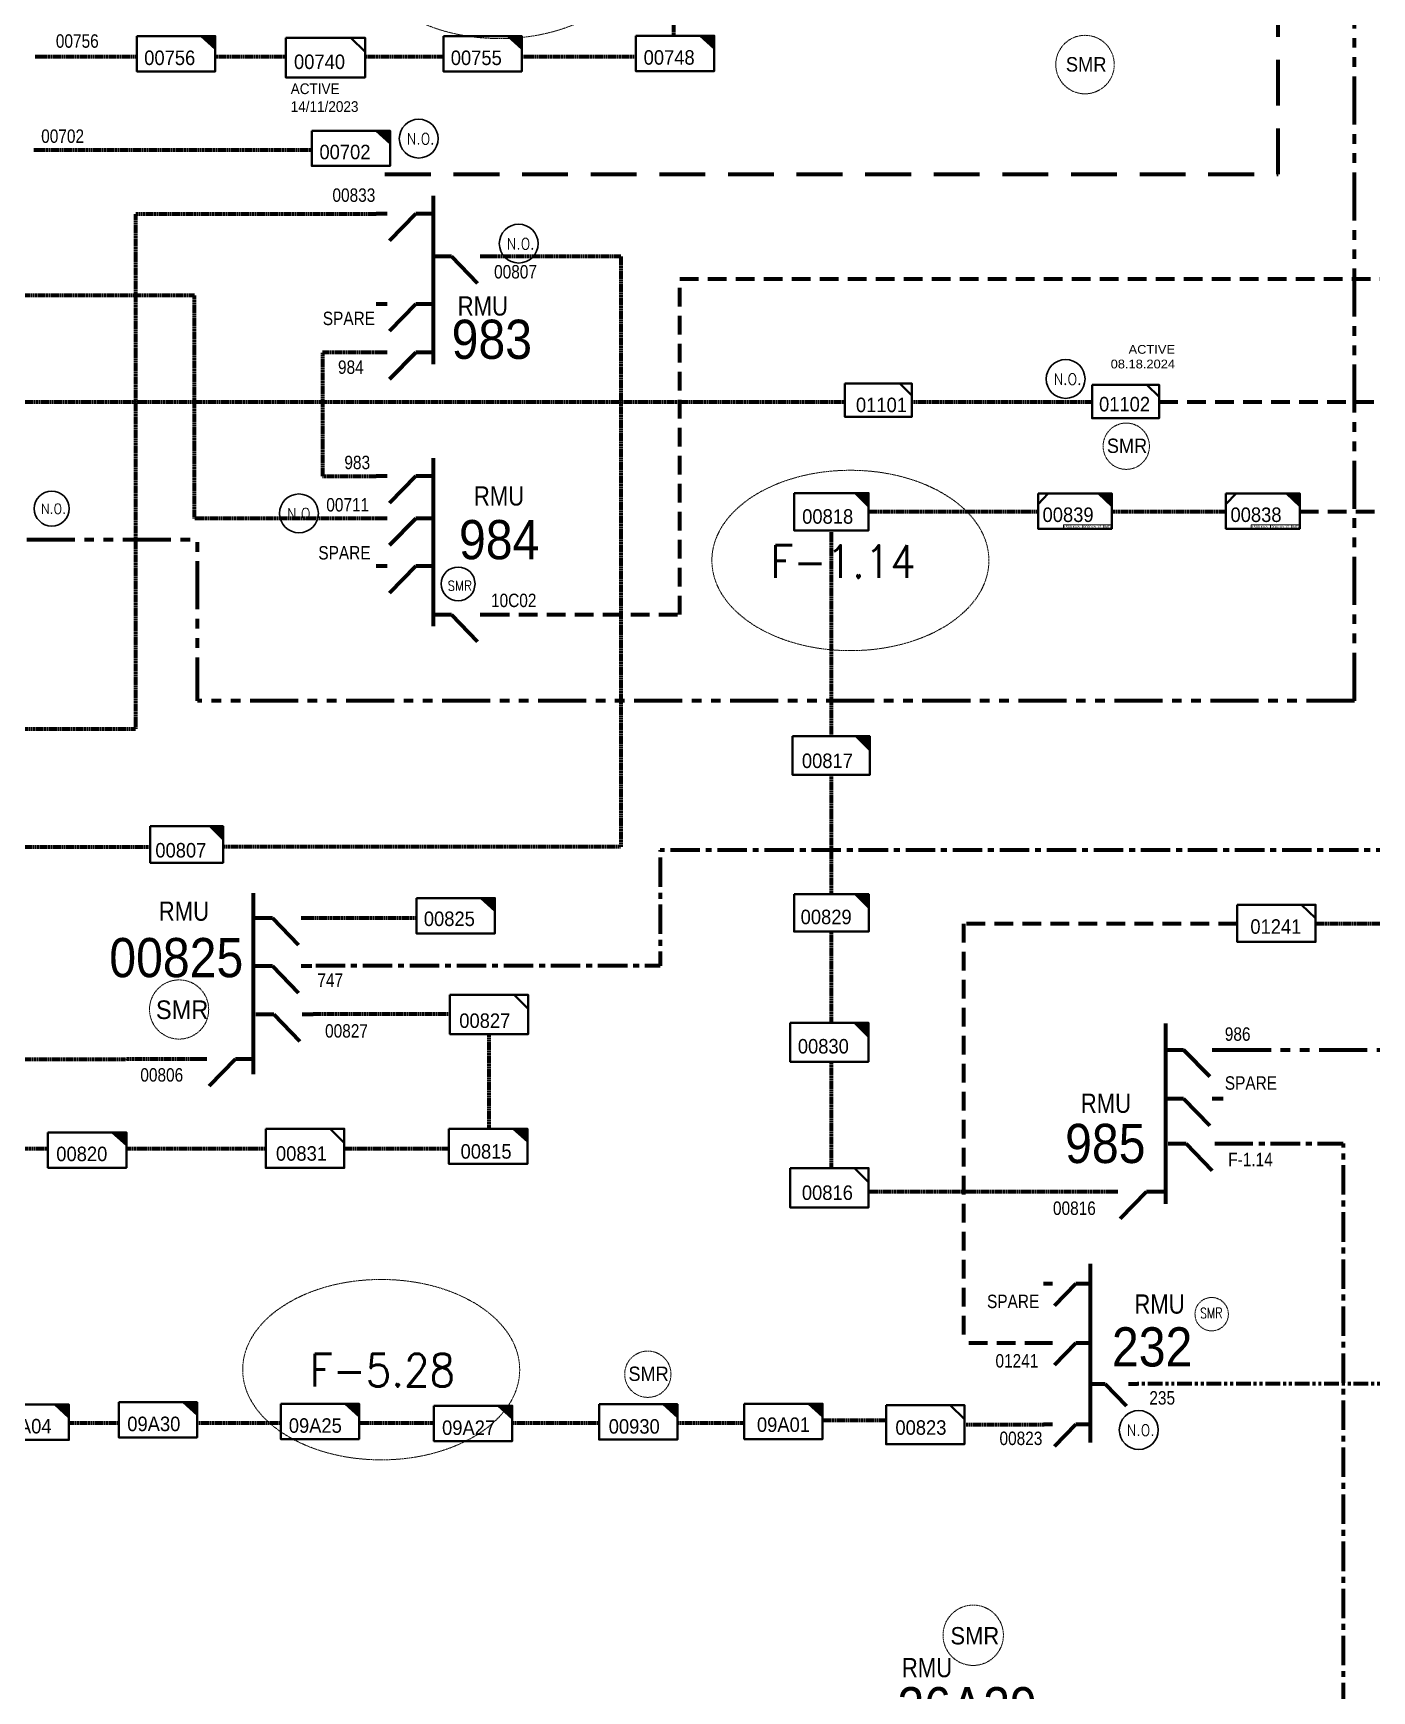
# Model space of a CAD drawing. Header units: metres. Extents: x 65984 to 144644, y -19036 to 23726.
# Drawn here: x 119122.3 to 119463.8, y 20325.4 to 20748.2 of the extents above; entities that cross this region are included whole.
import ezdxf
from ezdxf.enums import TextEntityAlignment as Align

# ---------------------------------------------------------------- set-up
doc = ezdxf.new("R2010")
doc.units = ezdxf.units.M
doc.header["$MEASUREMENT"] = 0
for name, pattern in [('( Center )', [2, 1.25, -0.25, 0.25, -0.25]), ('( Phantom )', [2.5, 1.25, -0.25, 0.25, -0.25, 0.25, -0.25]), ('DGN Style 3', [0.013877, 0, -0.013877]), ('HIDDEN2', [2381.25, 1587.5, -793.75])]:
    doc.linetypes.add(name, pattern=pattern)
doc.layers.get('0').update_dxf_attribs({"color": 95, "lineweight": 40})
for name, color, linetype, lineweight in [('CONTRACTOR NAME', 95, 'Continuous', 40), ('d_eos', 111, 'Continuous', 40), ('d_eos no', 121, 'Continuous', 40), ('d_switch', 95, 'Continuous', 40), ('d_tf no', 6, 'Continuous', 40), ('d_ug cable', 95, 'Continuous', 40), ('d_ug main line', 95, 'Continuous', 40), ('FDR  1  05', 172, 'Continuous', 40), ('FDR  1  16', 234, 'Continuous', 40), ('FDR  5  05', 6, 'Continuous', 40), ('fedr no', 95, 'Continuous', 40), ('Level 37', 7, 'Continuous', 0), ('SW N O', 114, 'Continuous', 30)]:
    doc.layers.add(name, color=color, linetype=linetype, lineweight=lineweight)
doc.styles.add('NASKHF', font='naskhf.shx', dxfattribs={"height": 8})
doc.styles.get("Standard").update_dxf_attribs({"font": 'txt.shx'})
doc.styles.add('Style-Arial', font='arial.ttf')
doc.styles.add('Style-ENGINEERING', font='ENGINEERING.shx')
doc.styles.add('Style-msdefault', font='msdefault.shx')
doc.styles.add('Style-STANDARD', font='STANDARD.shx')

# ---------------------------------------------------------------- blocks, each defined once
blk = doc.blocks.new('TF_8')
at = {"color": 0, "linetype": 'ByBlock', "lineweight": -2}
blk.add_line((6.3, 4.95), (9.9, 1.35), dxfattribs=at)
blk.add_3dface([(-10.1, 4.95), (9.9, 4.95), (9.9, -5.05), (-10.1, -5.05)], dxfattribs=at)
blk = doc.blocks.new('exist.us-1000kva')
at = {"color": 0, "linetype": 'ByBlock', "lineweight": -2, "flags": 128}
blk.add_lwpolyline([(39.99, 12.92), (32.8, 20), (40, 20)], close=True, dxfattribs=at)
at = {"color": 0, "linetype": 'ByBlock', "lineweight": -2, "extrusion": (0, 0, -1)}
blk.add_solid([(-39.99, 12.92), (-32.8, 20), (-40, 20)], dxfattribs=at)
at = {"color": 0, "linetype": 'ByBlock', "lineweight": -2, "xscale": 2, "yscale": 2}
blk.add_blockref('TF_8', (20.2, 10.1), dxfattribs=at)
blk = doc.blocks.new('*U892')
at = {"layer": 'SW N O', "color": 3}
blk.add_circle((0, 0), 16.8, dxfattribs=at)
at = {"layer": 'SW N O', "color": 3, "style": 'Style-STANDARD'}
blk.add_text('N.O.', height=9.6, dxfattribs=at).set_placement((1.7, -0.2), align=Align.MIDDLE_CENTER)
blk = doc.blocks.new('*U965')
at = {"layer": 'SW N O', "color": 3, "ltscale": 0.426762}
blk.add_circle((0, 0), 16.8, dxfattribs=at)
at = {"layer": 'SW N O', "color": 3, "style": 'Style-STANDARD'}
blk.add_text('N.O.', height=9.6, dxfattribs=at).set_placement((1.7, -0.2), align=Align.MIDDLE_CENTER)
blk = doc.blocks.new('*U3851')
at = {"layer": 'SW N O', "color": 2}
blk.add_circle((0, 0), 16.8, dxfattribs=at)
at = {"layer": 'SW N O', "color": 240, "insert": (1.7, -1.8), "char_height": 9.6, "attachment_point": 5, "line_spacing_factor": 0.6, "style": 'Style-STANDARD'}
blk.add_mtext('SMR\\P', dxfattribs=at)

msp = doc.modelspace()

# ---------------------------------------------------------------- linework, layer by layer
at = {"layer": 'CONTRACTOR NAME', "color": 7, "lineweight": 13, "ltscale": 0.498271, "flags": 128}
for points in [[(119390.07, 20621.77), (119385.14, 20621.77), (119385.14, 20622.75), (119390.07, 20622.75)], [(119395.49, 20621.77), (119390.07, 20621.77), (119390.07, 20622.75), (119395.49, 20622.75)], [(119397.49, 20621.77), (119395.49, 20621.77), (119395.49, 20622.75), (119397.49, 20622.75)], [(119438.01, 20621.77), (119433.09, 20621.77), (119433.09, 20622.75), (119438.01, 20622.75)], [(119443.43, 20621.77), (119438.01, 20621.77), (119438.01, 20622.75), (119443.43, 20622.75)], [(119445.43, 20621.77), (119443.43, 20621.77), (119443.43, 20622.75), (119445.43, 20622.75)]]:
    msp.add_lwpolyline(points, close=True, dxfattribs=at)
at = {"layer": 'd_eos', "color": 7, "linetype": 'Continuous', "lineweight": 211, "ltscale": 0.625574}
for p, q in [((119122.85, 20742.23), (119125.61, 20742.23)), ((119122.48, 20718.43), (119125.25, 20718.43)), ((119224.51, 20663.76), (119224.51, 20706.66)), ((119212.66, 20702.06), (119209.89, 20702.06)), ((119219.95, 20702.06), (119213.29, 20695.2)), ((119224.51, 20702.06), (119219.95, 20702.06)), ((119224.51, 20691.29), (119229.06, 20691.29)), ((119229.06, 20691.29), (119235.72, 20684.43)), ((119236.36, 20691.29), (119239.13, 20691.29)), ((119212.66, 20679.06), (119209.89, 20679.06)), ((119219.95, 20679.06), (119213.29, 20672.2)), ((119224.51, 20679.06), (119219.95, 20679.06)), ((119212.66, 20666.76), (119209.89, 20666.76)), ((119219.95, 20666.76), (119213.29, 20659.9)), ((119224.51, 20666.76), (119219.95, 20666.76)), ((119224.51, 20596.89), (119224.51, 20639.79)), ((119212.66, 20635.2), (119209.89, 20635.2)), ((119219.95, 20635.19), (119213.29, 20628.33)), ((119224.51, 20635.2), (119219.95, 20635.2)), ((119212.66, 20624.42), (119209.89, 20624.42)), ((119219.95, 20624.42), (119213.29, 20617.56)), ((119224.51, 20624.42), (119219.95, 20624.42)), ((119212.66, 20612.19), (119209.89, 20612.19)), ((119219.95, 20612.19), (119213.29, 20605.33)), ((119224.51, 20612.19), (119219.95, 20612.19)), ((119224.51, 20599.89), (119229.06, 20599.89)), ((119229.06, 20599.89), (119235.72, 20593.03)), ((119236.36, 20599.89), (119239.13, 20599.89)), ((119411.25, 20449.61), (119411.25, 20495.57)), ((119411.25, 20488.89), (119415.81, 20488.89)), ((119415.81, 20488.89), (119422.47, 20482.03)), ((119423.1, 20488.89), (119425.87, 20488.89)), ((119411.25, 20476.41), (119415.81, 20476.41)), ((119415.81, 20476.41), (119422.47, 20469.55)), ((119423.1, 20476.41), (119425.87, 20476.41)), ((119411.92, 20464.94), (119416.47, 20464.94)), ((119416.47, 20464.94), (119423.14, 20458.08)), ((119423.77, 20464.94), (119426.54, 20464.94)), ((119399.04, 20452.61), (119396.27, 20452.61)), ((119406.34, 20452.61), (119399.67, 20445.75)), ((119410.89, 20452.61), (119406.34, 20452.61))]:
    msp.add_line(p, q, dxfattribs=at)
at = {"layer": 'd_eos', "color": 2, "linetype": 'Continuous', "lineweight": 211, "ltscale": 0.625574}
for p, q in [((119178.49, 20528.79), (119178.49, 20482.68)), ((119178.86, 20522.52), (119183.41, 20522.52)), ((119183.41, 20522.52), (119190.07, 20515.66)), ((119190.71, 20522.52), (119193.48, 20522.52)), ((119178.86, 20510.28), (119183.41, 20510.28)), ((119183.41, 20510.28), (119190.07, 20503.41)), ((119190.71, 20510.28), (119193.48, 20510.28)), ((119179.16, 20497.94), (119183.71, 20497.94)), ((119183.71, 20497.94), (119190.38, 20491.08)), ((119191.01, 20497.94), (119193.78, 20497.94)), ((119166.64, 20486.47), (119163.87, 20486.47)), ((119173.94, 20486.47), (119167.28, 20479.61)), ((119178.49, 20486.47), (119173.94, 20486.47))]:
    msp.add_line(p, q, dxfattribs=at)
at = {"layer": 'd_eos', "color": 7, "linetype": 'Continuous', "lineweight": 211, "ltscale": 0.54966}
for p, q in [((119392.07, 20388.69), (119392.07, 20434.26)), ((119382.37, 20429.18), (119380.11, 20429.18)), ((119388.34, 20429.18), (119382.89, 20423.57)), ((119392.07, 20429.18), (119388.34, 20429.18)), ((119382.37, 20414.02), (119380.11, 20414.02)), ((119388.34, 20414.02), (119382.89, 20408.41)), ((119392.07, 20414.02), (119388.34, 20414.02)), ((119392.07, 20403.68), (119395.8, 20403.68)), ((119395.8, 20403.68), (119401.24, 20398.06)), ((119401.76, 20403.68), (119404.03, 20403.68)), ((119382.37, 20393.27), (119380.11, 20393.27)), ((119388.34, 20393.27), (119382.89, 20387.66)), ((119392.07, 20393.27), (119388.34, 20393.27))]:
    msp.add_line(p, q, dxfattribs=at)
at = {"layer": 'd_ug cable', "color": 6, "linetype": 'DGN Style 3', "lineweight": 100}
msp.add_line((119124.43, 20718.43), (119193.47, 20718.43), dxfattribs=at)
at = {"layer": 'd_ug cable', "color": 206, "linetype": 'HIDDEN2', "lineweight": 140, "ltscale": 0.003}
msp.add_line((119380.11, 20414.02), (119359.68, 20414.02), dxfattribs=at)
at = {"layer": 'd_ug cable', "color": 17, "linetype": 'DGN Style 3', "lineweight": 100, "flags": 128}
msp.add_lwpolyline([(119285.8, 20747.51), (119285.8, 20767.71)], dxfattribs=at)
at = {"layer": 'd_ug cable', "color": 6, "linetype": 'DGN Style 3', "lineweight": 100, "flags": 128}
for points in [[(119124.94, 20742.23), (119148.8, 20742.23)], [(119168.8, 20742.23), (119186.76, 20742.23)], [(119207.01, 20742.23), (119226.98, 20742.23)], [(119247, 20742.23), (119276.2, 20742.23)], [(119209.89, 20624.42), (119163.48, 20624.42), (119163.48, 20681.26), (119082.99, 20681.26)]]:
    msp.add_lwpolyline(points, dxfattribs=at)
at = {"layer": 'd_ug cable', "color": 74, "linetype": 'DGN Style 3', "lineweight": 158, "flags": 128}
msp.add_lwpolyline([(119077.12, 20570.72), (119148.51, 20570.72), (119148.51, 20702.06), (119209.89, 20702.06)], dxfattribs=at)
at = {"layer": 'd_ug cable', "color": 1, "linetype": 'DGN Style 3', "lineweight": 100, "flags": 128}
for points in [[(119239.13, 20691.29), (119272.22, 20691.29), (119272.22, 20540.64), (119170.79, 20540.64)], [(119152.24, 20540.55), (119061.87, 20540.55)], [(119193.48, 20522.52), (119220.13, 20522.52)], [(119228.65, 20497.94), (119193.78, 20497.94)], [(119238.65, 20468.75), (119238.65, 20492.88)], [(119163.87, 20486.47), (119037.47, 20486.27)], [(119078.29, 20463.71), (119126.07, 20463.71)], [(119146.28, 20463.71), (119181.65, 20463.71)], [(119201.77, 20463.71), (119228.42, 20463.71)]]:
    msp.add_lwpolyline(points, dxfattribs=at)
at = {"layer": 'd_ug cable', "color": 74, "linetype": 'HIDDEN2', "lineweight": 140, "ltscale": 0.003}
msp.add_lwpolyline([(119239.13, 20599.89), (119287.3, 20599.89), (119287.3, 20685.53), (119624.99, 20685.53)], dxfattribs=at)
at = {"layer": 'd_ug cable', "color": 94, "linetype": 'DGN Style 3', "lineweight": 100, "flags": 128}
msp.add_lwpolyline([(119209.89, 20666.76), (119196.2, 20666.76), (119196.2, 20635.2), (119209.89, 20635.2)], dxfattribs=at)
at = {"layer": 'd_ug cable', "color": 234, "linetype": 'DGN Style 3', "lineweight": 100, "flags": 128}
for points in [[(119119.68, 20654.1), (119329.41, 20654.1)], [(119346.48, 20654.1), (119392.52, 20654.1)]]:
    msp.add_lwpolyline(points, dxfattribs=at)
at = {"layer": 'd_ug cable', "color": 95, "linetype": 'HIDDEN2', "lineweight": 140, "ltscale": 0.003}
msp.add_lwpolyline([(119409.61, 20654.1), (119498.53, 20654.1)], dxfattribs=at)
at = {"layer": 'd_ug cable', "color": 41, "linetype": 'DGN Style 3', "lineweight": 100, "flags": 128}
for points in [[(119335.58, 20626.14), (119378.69, 20626.14)], [(119397.49, 20626.14), (119426.63, 20626.14)], [(119326.04, 20568.83), (119326.04, 20621.19)], [(119326.04, 20528.55), (119326.04, 20559.02)], [(119325.98, 20495.81), (119325.98, 20519.02)], [(119325.98, 20458.69), (119325.98, 20485.81)], [(119397.05, 20452.61), (119335.45, 20452.61)]]:
    msp.add_lwpolyline(points, dxfattribs=at)
at = {"layer": 'd_ug cable', "color": 41, "linetype": 'HIDDEN2', "lineweight": 140, "ltscale": 0.003}
msp.add_lwpolyline([(119445.43, 20626.14), (119500.99, 20626.14)], dxfattribs=at)
at = {"layer": 'd_ug cable', "color": 206, "linetype": 'HIDDEN2', "lineweight": 140, "ltscale": 0.003}
msp.add_lwpolyline([(119429.5, 20521.02), (119359.68, 20521.02), (119359.68, 20414.02)], dxfattribs=at)
at = {"layer": 'd_ug cable', "color": 206, "linetype": 'DGN Style 3', "lineweight": 158, "flags": 128}
msp.add_lwpolyline([(119671.99, 20521.04), (119449.5, 20521.04)], dxfattribs=at)
at = {"layer": 'd_ug cable', "color": 206, "linetype": 'DGN Style 3', "lineweight": 100, "flags": 128}
for points in [[(119131.54, 20393.72), (119144.25, 20393.72)], [(119164.38, 20393.72), (119185.57, 20393.72)], [(119205.51, 20393.72), (119224.7, 20393.72)], [(119244.7, 20393.72), (119266.47, 20393.72)], [(119286.47, 20393.72), (119303.74, 20393.72)], [(119323.93, 20394.45), (119339.91, 20394.45)], [(119359.91, 20393.27), (119380.36, 20393.27)]]:
    msp.add_lwpolyline(points, dxfattribs=at)
at = {"layer": 'd_ug cable', "color": 1, "linetype": 'DGN Style 3', "lineweight": 0}
msp.add_circle((119390.67, 20740.16), 7.46, dxfattribs=at)
at = {"layer": 'd_ug cable', "color": 2, "linetype": 'DGN Style 3', "lineweight": 13}
for centre, radius in [((119401.19, 20642.82), 5.91), ((119159.58, 20499.15), 7.55), ((119279.15, 20406.13), 5.91), ((119362.15, 20339.55), 7.7)]:
    msp.add_circle(centre, radius, dxfattribs=at)
at = {"layer": 'd_ug cable', "color": 1, "linetype": 'DGN Style 3', "lineweight": 13}
msp.add_circle((119422.98, 20421.44), 4.26, dxfattribs=at)
at = {"layer": 'd_ug main line', "color": 234, "linetype": '( Phantom )', "lineweight": 158, "ltscale": 9.8, "flags": 128}
msp.add_lwpolyline([(119459.42, 20577.88), (119459.42, 21027.53)], dxfattribs=at)
at = {"layer": 'd_ug main line', "color": 135, "linetype": 'HIDDEN2', "lineweight": 140, "ltscale": 0.00735}
msp.add_lwpolyline([(119212.1, 20712.21), (119439.94, 20712.21), (119439.94, 21021.02)], dxfattribs=at)
at = {"layer": 'd_ug main line', "color": 41, "linetype": '( Phantom )', "lineweight": 158, "ltscale": 9.8, "flags": 128}
msp.add_lwpolyline([(119425.87, 20488.89), (119493.26, 20488.89), (119493.26, 20723.05), (119537.45, 20723.05)], dxfattribs=at)
at = {"layer": 'd_ug main line', "color": 234, "linetype": '( Phantom )', "lineweight": 106, "ltscale": 9.8, "flags": 128}
msp.add_lwpolyline([(119459.42, 20577.88), (119164.26, 20577.88), (119164.26, 20618.93), (119119.21, 20618.93)], dxfattribs=at)
at = {"layer": 'd_ug main line', "color": 111, "linetype": '( Phantom )', "lineweight": 158, "ltscale": 3, "flags": 128}
msp.add_lwpolyline([(118029.23, 20387.73), (118042.05, 20387.73), (118042.05, 20016.29), (119476.67, 20016.29), (119476.67, 20403.68), (119404.03, 20403.68)], dxfattribs=at)
at = {"layer": 'FDR  1  05', "color": 41, "linetype": 'Continuous', "lineweight": 40}
for p, q in [((119378.69, 20628.03), (119381.28, 20630.77)), ((119426.63, 20628.03), (119429.22, 20630.77))]:
    msp.add_line(p, q, dxfattribs=at)
at = {"layer": 'FDR  1  16', "color": 1, "linetype": '( Center )', "lineweight": 140, "ltscale": 6, "flags": 128}
msp.add_lwpolyline([(119476.67, 21027.53), (119476.67, 20539.78), (119282.29, 20539.78), (119282.29, 20510.28), (119193.48, 20510.28)], dxfattribs=at)
at = {"layer": 'FDR  1  16', "color": 41, "linetype": '( Center )', "lineweight": 158, "ltscale": 6, "flags": 128}
msp.add_lwpolyline([(119426.01, 20464.94), (119456.5, 20464.94), (119456.5, 20042.24), (118015.24, 20042.24), (118015.24, 20247.97), (117831.35, 20247.97), (117831.35, 20213.23)], dxfattribs=at)
at = {"layer": 'fedr no', "color": 82, "linetype": 'DGN Style 3', "lineweight": 13, "true_color": 0x1dc70e}
for centre in [(119241.38, 20769.79), (119330.82, 20613.68), (119211.13, 20407.29)]:
    msp.add_ellipse(centre, major_axis=(35.33, 0), ratio=0.651175, dxfattribs=at)

# ---------------------------------------------------------------- block references
at = {"layer": 'FDR  1  05', "color": 6, "linetype": 'Continuous', "lineweight": 40, "xscale": 0.5, "yscale": 0.45, "zscale": 0.4267622666565712}
for p in [(119148.8, 20738.43), (119227, 20738.43), (119276.08, 20738.51), (119193.41, 20714.29)]:
    msp.add_blockref('exist.us-1000kva', p, dxfattribs=at)
at = {"layer": 'FDR  1  05', "color": 2, "linetype": 'Continuous', "lineweight": 40, "zscale": 0.4267622666565712, "rotation": 359.9999999999999}
for p, xscale, yscale in [((119196.99, 20742.01), 1.012126977501735, 1.012126977501735), ((119401.1, 20654.27), 0.8535245333131425, 0.8535245333131425)]:
    msp.add_blockref('TF_8', p, dxfattribs=dict(at, xscale=xscale, yscale=yscale))
at = {"layer": 'FDR  1  05', "color": 234, "linetype": 'Continuous', "lineweight": 40, "xscale": 0.8535245333131425, "yscale": 0.8535245333131425, "zscale": 0.4267622666565712, "rotation": 359.9999999999999}
msp.add_blockref('TF_8', (119338.03, 20654.6), dxfattribs=at)
at = {"layer": 'FDR  1  05', "color": 41, "linetype": 'Continuous', "lineweight": 40, "zscale": 0.4267622666565712, "rotation": 359.9999999999999}
for p, xscale, yscale in [((119316.44, 20621.34), 0.4754655093726994, 0.4754655093726994), ((119378.69, 20621.77), 0.47, 0.45), ((119426.63, 20621.77), 0.47, 0.45), ((119316.06, 20558.98), 0.4924530164071935, 0.4924530164071935), ((119316.46, 20519.02), 0.4761742664123825, 0.4761742664123825), ((119315.48, 20485.81), 0.4986781532763708, 0.4986781532763708)]:
    msp.add_blockref('exist.us-1000kva', p, dxfattribs=dict(at, xscale=xscale, yscale=yscale))
at = {"layer": 'FDR  1  05', "color": 1, "linetype": 'Continuous', "lineweight": 40, "xscale": 0.4636967214503662, "yscale": 0.4636967214503662, "zscale": 0.4267622666565712, "rotation": 359.9999999999999}
msp.add_blockref('exist.us-1000kva', (119152.24, 20536.6), dxfattribs=at)
at = {"layer": 'FDR  1  05', "color": 1, "linetype": 'Continuous', "lineweight": 40, "xscale": 0.5, "yscale": 0.45, "zscale": 0.4267622666565712}
for p in [(119220.13, 20518.55), (119228.42, 20459.75), (119126.12, 20458.79)]:
    msp.add_blockref('exist.us-1000kva', p, dxfattribs=at)
at = {"layer": 'FDR  1  05', "color": 206, "linetype": 'Continuous', "lineweight": 40, "yscale": 0.95, "zscale": 0.4267622666565712}
msp.add_blockref('TF_8', (119439.6, 20521.18), dxfattribs=at)
at = {"layer": 'FDR  1  05', "color": 1, "linetype": 'Continuous', "lineweight": 40, "zscale": 0.4267622666565712}
for p in [(119238.75, 20497.93), (119191.8, 20463.79)]:
    msp.add_blockref('TF_8', p, dxfattribs=at)
at = {"layer": 'FDR  1  05', "color": 41, "linetype": 'Continuous', "lineweight": 40, "zscale": 0.4267622666565712}
msp.add_blockref('TF_8', (119325.55, 20453.74), dxfattribs=at)
at = {"layer": 'FDR  1  05', "color": 206, "linetype": 'Continuous', "lineweight": 40, "xscale": 0.5, "yscale": 0.45, "zscale": 0.4267622666565712}
for p in [(119111.47, 20389.37), (119144.18, 20390), (119185.51, 20389.58), (119224.57, 20389.08), (119266.7, 20389.45), (119303.74, 20389.58)]:
    msp.add_blockref('exist.us-1000kva', p, dxfattribs=at)
at = {"layer": 'FDR  1  05', "color": 206, "linetype": 'Continuous', "lineweight": 40, "zscale": 0.4267622666565712}
msp.add_blockref('TF_8', (119350.01, 20393.32), dxfattribs=at)
at = {"layer": 'SW N O', "color": 3}
for name, p, xscale, yscale, zscale in [('*U892', (119220.71, 20721.28), 0.2950694635422144, 0.2950694635422144, 0.2950694635422144), ('*U892', (119246.22, 20694.5), 0.2950694635422144, 0.2950694635422144, 0.2950694635422144), ('*U892', (119385.72, 20659.98), 0.2950694635422144, 0.2950694635422144, 0.2950694635422144), ('*U892', (119127.1, 20626.91), 0.265562517187993, 0.265562517187993, 0.265562517187993), ('*U892', (119190.15, 20625.69), 0.2950694635422144, 0.2950694635422144, 0.2950694635422144), ('*U965', (119404.38, 20391.91), 0.2950694635422144, 0.2950694635422144, 0.2950694635422144)]:
    msp.add_blockref(name, p, dxfattribs=dict(at, xscale=xscale, yscale=yscale, zscale=zscale))
at = {"layer": 'SW N O', "color": 240, "xscale": 0.2566579801947899, "yscale": 0.2566579801947899, "zscale": 0.2566579801947899, "rotation": 359.9999999999999}
msp.add_blockref('*U3851', (119230.75, 20607.7), dxfattribs=at)

# ---------------------------------------------------------------- texts
at = {"color": 4, "insert": (119413.63, 20662.63), "char_height": 2.2422, "attachment_point": 9}
msp.add_mtext('\\FENGINEERING;\\H1x;\\W1.09375;ACTIVE\\P08.18.2024', dxfattribs=at)
at = {"layer": 'CONTRACTOR NAME', "color": 7, "lineweight": 13, "style": 'Style-msdefault', "width": 0.945946}
for s, height, p in [('1500 KVA', 0.653, (119385.28, 20622.55)), ('2020.05.12', 0.653, (119390.3, 20622.59)), ('MTC', 0.572, (119395.83, 20622.55)), ('1500 KVA', 0.653, (119433.23, 20622.55)), ('2020.05.12', 0.653, (119438.24, 20622.59)), ('MTC', 0.572, (119443.78, 20622.55))]:
    msp.add_text(s, height=height, dxfattribs=at).set_placement(p, align=Align.TOP_LEFT)
at = {"layer": 'd_eos no', "color": 7, "linetype": 'Continuous', "lineweight": 140, "style": 'Style-Arial', "width": 0.88}
for s, p in [('983', (119229.1, 20675.09)), ('984', (119230.98, 20623.99)), ('985', (119385.59, 20469.99))]:
    msp.add_text(s, height=10, dxfattribs=at).set_placement(p, align=Align.TOP_LEFT)
at = {"layer": 'd_eos no', "color": 2, "linetype": 'Continuous', "lineweight": 140, "style": 'Style-Arial', "width": 0.88}
msp.add_text('00825', height=10, dxfattribs=at).set_placement((119141.77, 20517.39), align=Align.TOP_LEFT)
at = {"layer": 'd_eos no', "color": 7, "linetype": 'Continuous', "lineweight": 140, "style": 'Style-Arial', "width": 0.88}
msp.add_text('232', height=10, dxfattribs=at).set_placement((119418.05, 20418.1), align=Align.TOP_RIGHT)
at = {"layer": 'd_eos no', "color": 2, "linetype": 'Continuous', "lineweight": 140, "style": 'Style-Arial', "width": 0.88}
msp.add_text('26A29', height=10, dxfattribs=at).set_placement((119378.35, 20326.32), align=Align.TOP_RIGHT)
at = {"layer": 'd_switch', "color": 6, "linetype": 'Continuous', "lineweight": 30, "style": 'Style-ENGINEERING', "width": 0.857143}
msp.add_text('00756', height=3.43, rotation=0.0004, dxfattribs=at).set_placement((119139.07, 20747.88), align=Align.TOP_RIGHT)
msp.add_text('00702', height=3.43, dxfattribs=at).set_placement((119124.4, 20723.62), align=Align.TOP_LEFT)
at = {"layer": 'd_switch', "color": 74, "linetype": 'Continuous', "lineweight": 30, "style": 'Style-ENGINEERING', "width": 0.857143}
msp.add_text('00833', height=3.43, dxfattribs=at).set_placement((119209.63, 20708.58), align=Align.TOP_RIGHT)
at = {"layer": 'd_switch', "color": 2, "linetype": 'Continuous', "lineweight": 30, "style": 'Style-ENGINEERING', "width": 0.857143}
for s, p in [('00807', (119239.93, 20689.03)), ('SPARE', (119196.23, 20677.14)), ('SPARE', (119195.09, 20617.36))]:
    msp.add_text(s, height=3.43, dxfattribs=at).set_placement(p, align=Align.TOP_LEFT)
at = {"layer": 'd_switch', "color": 74, "linetype": 'Continuous', "lineweight": 30, "style": 'Style-ENGINEERING', "width": 0.857143}
for s, p in [('984', (119200.11, 20664.7)), ('10C02', (119239.14, 20605.21))]:
    msp.add_text(s, height=3.43, dxfattribs=at).set_placement(p, align=Align.TOP_LEFT)
at = {"layer": 'd_switch', "color": 2, "linetype": 'Continuous', "lineweight": 30, "style": 'Style-ENGINEERING', "width": 0.857143}
for s, p in [('983', (119208.3, 20640.39)), ('00711', (119208.06, 20629.6)), ('235', (119413.64, 20401.81))]:
    msp.add_text(s, height=3.43, dxfattribs=at).set_placement(p, align=Align.TOP_RIGHT)
at = {"layer": 'd_switch', "color": 7, "linetype": 'Continuous', "lineweight": 30, "style": 'Style-ENGINEERING', "width": 0.857143}
for s, p in [('747', (119201.41, 20508.35)), ('00827', (119207.75, 20495.41))]:
    msp.add_text(s, height=3.43, rotation=0.0004, dxfattribs=at).set_placement(p, align=Align.TOP_RIGHT)
at = {"layer": 'd_switch', "color": 41, "linetype": 'Continuous', "lineweight": 30, "style": 'Style-ENGINEERING', "width": 0.857143}
for s, p in [('986', (119426.33, 20494.6)), ('SPARE', (119426.33, 20482.12)), ('F-1.14', (119427.2, 20462.61)), ('00816', (119382.49, 20450.18))]:
    msp.add_text(s, height=3.43, dxfattribs=at).set_placement(p, align=Align.TOP_LEFT)
at = {"layer": 'd_switch', "color": 7, "linetype": 'Continuous', "lineweight": 30, "style": 'Style-ENGINEERING', "width": 0.857143}
msp.add_text('00806', height=3.43, dxfattribs=at).set_placement((119149.69, 20484.19), align=Align.TOP_LEFT)
at = {"layer": 'd_switch', "color": 206, "linetype": 'Continuous', "lineweight": 30, "style": 'Style-ENGINEERING', "width": 0.857143}
for s, p in [('SPARE', (119379, 20426.42)), ('01241', (119378.76, 20411.26)), ('00823', (119379.79, 20391.49))]:
    msp.add_text(s, height=3.43, dxfattribs=at).set_placement(p, align=Align.TOP_RIGHT)
at = {"layer": 'd_tf no', "color": 6, "linetype": 'Continuous', "lineweight": 40, "style": 'Style-msdefault', "width": 0.945946}
for s, p in [('00756', (119150.68, 20743.74)), ('00755', (119228.88, 20743.74)), ('00748', (119278.08, 20743.83)), ('00702', (119195.38, 20719.71))]:
    msp.add_text(s, height=3.7, dxfattribs=at).set_placement(p, align=Align.TOP_LEFT)
at = {"layer": 'd_tf no', "color": 2, "linetype": 'Continuous', "lineweight": 40, "style": 'Style-msdefault', "width": 0.945946}
for s, p in [('00740', (119188.89, 20742.72)), ('01102', (119394.25, 20655.4))]:
    msp.add_text(s, height=3.7, dxfattribs=at).set_placement(p, align=Align.TOP_LEFT)
at = {"layer": 'd_tf no', "color": 121, "linetype": 'Continuous', "lineweight": 13, "style": 'Style-msdefault', "width": 0.945946}
msp.add_text('SMR', height=3.692, dxfattribs=at).set_placement((119385.78, 20742.06), align=Align.TOP_LEFT)
at = {"layer": 'd_tf no', "color": 234, "linetype": 'Continuous', "lineweight": 40, "style": 'Style-msdefault', "width": 0.945946}
msp.add_text('01101', height=3.7, dxfattribs=at).set_placement((119332.24, 20655.21), align=Align.TOP_LEFT)
at = {"layer": 'd_tf no', "color": 1, "linetype": 'Continuous', "lineweight": 40, "style": 'Style-msdefault', "width": 0.945946}
for height, p in [(3.655, (119396.25, 20644.76)), (4.752, (119153.67, 20501.47)), (3.655, (119274.2, 20408.07)), (4.426, (119356.34, 20341.64))]:
    msp.add_text('SMR', height=height, dxfattribs=at).set_placement(p, align=Align.TOP_LEFT)
at = {"layer": 'd_tf no', "color": 41, "linetype": 'Continuous', "lineweight": 40, "style": 'Style-msdefault', "width": 0.945946}
for s, p in [('00818', (119318.52, 20626.75)), ('00839', (119379.84, 20627.19)), ('00838', (119427.78, 20627.19)), ('00817', (119318.45, 20564.44)), ('00829', (119318.13, 20524.61)), ('00830', (119317.41, 20491.63)), ('00816', (119318.44, 20454.28))]:
    msp.add_text(s, height=3.7, dxfattribs=at).set_placement(p, align=Align.TOP_LEFT)
at = {"layer": 'd_tf no', "color": 206, "linetype": 'Continuous', "lineweight": 40, "style": 'Style-msdefault', "width": 0.945946}
for s, p in [('01241', (119432.85, 20522.16)), ('09A04', (119113.51, 20394.73)), ('09A30', (119146.36, 20395.31)), ('09A25', (119187.56, 20394.89)), ('09A27', (119226.66, 20394.34)), ('00930', (119269.17, 20394.67)), ('09A01', (119306.98, 20395.11)), ('00823', (119342.3, 20394.38))]:
    msp.add_text(s, height=3.7, dxfattribs=at).set_placement(p, align=Align.TOP_LEFT)
at = {"layer": 'd_tf no', "color": 121, "linetype": 'Continuous', "lineweight": 40, "insert": (119188.05, 20735.36), "char_height": 2.7301, "attachment_point": 1, "style": 'NASKHF'}
msp.add_mtext('\\Fmsdefault;\\H1x;\\W0.945946;ACTIVE\\P14/11/2023', dxfattribs=at)
at = {"layer": 'FDR  5  05', "color": 1, "linetype": 'Continuous', "lineweight": 40, "style": 'Style-msdefault', "width": 0.945946}
for s, p in [('00807', (119153.52, 20541.62)), ('00825', (119222.01, 20524.14)), ('00827', (119231.05, 20498.15)), ('00820', (119128.25, 20464.17)), ('00831', (119184.29, 20464.28)), ('00815', (119231.38, 20464.81))]:
    msp.add_text(s, height=3.7, dxfattribs=at).set_placement(p, align=Align.TOP_LEFT)
at = {"layer": 'fedr no', "color": 6, "linetype": 'Continuous', "lineweight": 40, "char_height": 8.326, "attachment_point": 5, "style": 'Style-STANDARD'}
for s, insert in [('F-1.14', (119328.98, 20613.41)), ('F-5.28', (119211.44, 20407.15))]:
    msp.add_mtext(s, dxfattribs=dict(at, insert=insert))
at = {"layer": 'Level 37', "color": 7, "linetype": 'Continuous', "lineweight": 100, "style": 'Style-msdefault', "width": 0.86}
for p in [(119243.47, 20681.04), (119247.61, 20632.59), (119402.42, 20477.69)]:
    msp.add_text('RMU', height=4.9, rotation=0.0004, dxfattribs=at).set_placement(p, align=Align.TOP_RIGHT)
at = {"layer": 'Level 37', "color": 2, "linetype": 'Continuous', "lineweight": 100, "style": 'Style-msdefault', "width": 0.86}
msp.add_text('RMU', height=4.9, rotation=0.0004, dxfattribs=at).set_placement((119167.22, 20526.69), align=Align.TOP_RIGHT)
at = {"layer": 'Level 37', "color": 7, "linetype": 'Continuous', "lineweight": 100, "style": 'Style-msdefault', "width": 0.86}
msp.add_text('RMU', height=4.9, rotation=359.9996, dxfattribs=at).set_placement((119403.26, 20426.48), align=Align.TOP_LEFT)
at = {"layer": 'Level 37', "color": 2, "linetype": 'Continuous', "lineweight": 13, "ltscale": 0.59049, "style": 'Style-STANDARD', "width": 0.854701}
msp.add_text('SMR', height=2.654, dxfattribs=at).set_placement((119422.87, 20421.71), align=Align.MIDDLE_CENTER)
at = {"layer": 'Level 37', "color": 2, "linetype": 'Continuous', "lineweight": 100, "style": 'Style-msdefault', "width": 0.86}
msp.add_text('RMU', height=4.9, rotation=359.9996, dxfattribs=at).set_placement((119343.95, 20333.75), align=Align.TOP_LEFT)

doc.saveas('drawing.dxf')
